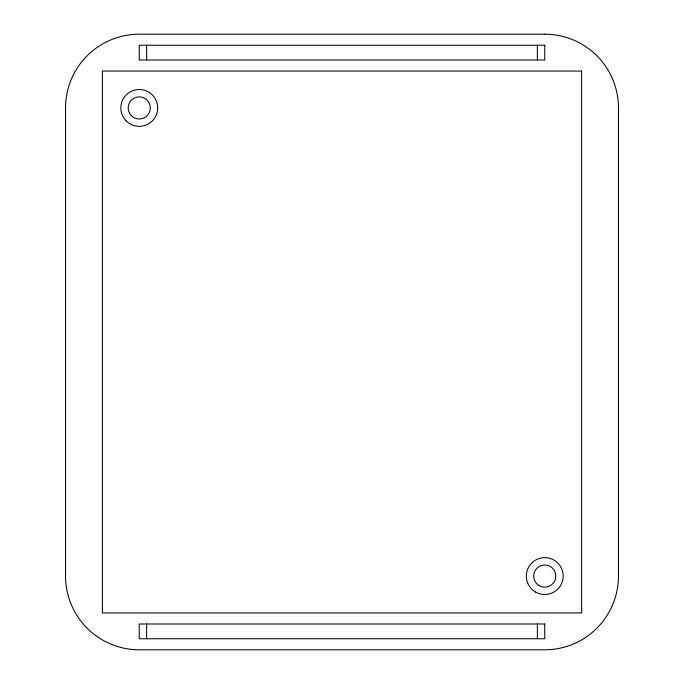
<?xml version="1.0" encoding="UTF-8"?>
<svg xmlns="http://www.w3.org/2000/svg" width="684" height="684" viewBox="0 0 684 684"><rect width="100%" height="100%" fill="white"/><g stroke="black" fill="none" stroke-linecap="round" stroke-linejoin="round"><path stroke-width="1.03" d="M537.367 45.255L537.367 60.004M537.367 623.996L537.367 638.745M146.632 45.255L146.632 60.004M146.632 623.996L146.632 638.745M544.746 34.2L139.254 34.2A73.727 73.727 0 0 0 65.536 107.927L65.536 576.073A73.727 73.727 0 0 0 139.254 649.8L544.746 649.8A73.727 73.727 0 0 0 618.464 576.073L618.464 107.927A73.727 73.727 0 0 0 544.746 34.2M544.746 45.255L139.254 45.255L139.254 60.004L544.746 60.004L544.746 45.255M581.605 71.059L102.395 71.059L102.395 612.941L581.605 612.941L581.605 71.059M544.746 623.996L139.254 623.996L139.254 638.745L544.746 638.745L544.746 623.996M126.224 120.957A18.434 18.434 0 0 0 157.063 112.698A18.434 18.434 0 0 0 134.483 90.126A18.434 18.434 0 0 0 126.224 120.957M535.529 592.036A18.434 18.434 0 0 0 563.171 576.073A18.434 18.434 0 0 0 535.529 560.111A18.434 18.434 0 0 0 535.529 592.036M131.439 115.741A11.055 11.055 0 0 0 149.941 110.791A11.055 11.055 0 0 0 136.398 97.239A11.055 11.055 0 0 0 131.439 115.741M539.214 585.649A11.055 11.055 0 0 0 555.801 576.073A11.055 11.055 0 0 0 539.214 566.497A11.055 11.055 0 0 0 539.214 585.649"/></g></svg>
